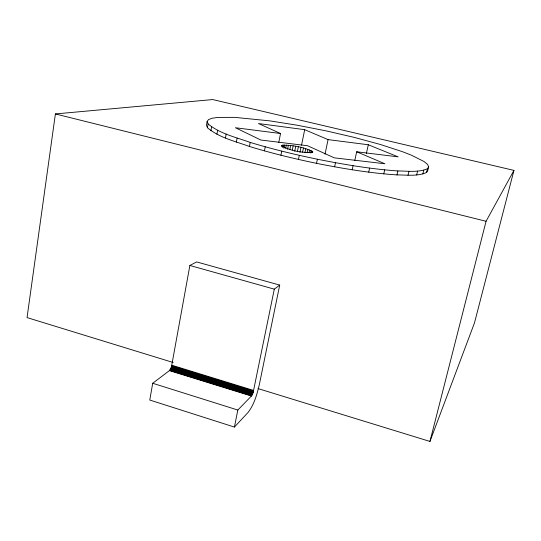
<?xml version="1.0" encoding="UTF-8"?>
<svg xmlns="http://www.w3.org/2000/svg" width="541" height="541" viewBox="0 0 541 541"><rect width="100%" height="100%" fill="white"/><g stroke="black" fill="none" stroke-linecap="round" stroke-linejoin="round"><path stroke-width="0.81" d="M257.969 388.573L429.946 441.436L474.504 322.842L513.95 170.395L212.721 99.564L55.392 113.941L27.05 317.594L173.188 362.511M152.711 383.271L149.769 400.036L234.415 427.065L248.082 412.425C254.236 404.425 257.009 394.375 259.315 384.698L279.704 285.087L196.674 261.925L189.877 265.475L171.389 367.224L169.414 370.626L152.711 383.271L237.824 410.044L251.409 396.032L253.147 392.468L274.301 289.144L279.704 285.087M207.115 121.502L206.452 125.228L207.433 127.73C219.281 137.786 235.159 141.242 249.455 146.469C271.508 153.238 293.952 158.662 316.539 163.341C343.109 168.616 369.909 173.12 396.972 174.912C406.778 174.892 417.341 176.589 426.578 172.478L427.803 170.442L428.668 166.77L427.498 164.349L424.09 161.549L411.288 155.125L402.308 151.642L380.276 144.461L354.294 137.4L326.101 130.868L297.394 125.248L269.885 120.88L234.679 117.356L217.888 117.411L212.173 118.229L208.522 119.588L207.115 121.502L208.109 123.936C220.072 133.837 235.917 137.245 250.219 142.418C272.319 149.133 294.784 154.537 317.391 159.223C343.988 164.511 370.801 169.049 397.878 170.949C407.677 170.976 418.186 172.714 427.464 168.751L428.668 166.77M207.433 127.73L208.109 123.936M210.916 130.726L211.605 126.878M216.927 134.175L217.638 130.266M225.448 138.009L226.179 134.046M236.356 142.141L237.107 138.131M249.455 146.469L250.219 142.418M264.434 150.885L265.225 146.8M278.764 142.506L280.536 133.519L258.503 123.544L304.691 129.671L328.069 139.612L368.313 144.765L398.135 156.856L356.681 151.778L354.74 160.697M281.881 146.834L282.206 145.204C292.546 144.981 303.501 146.963 312.752 151.636L312.684 152.4C302.25 153.002 290.612 150.966 281.509 145.84L282.206 145.204M280.921 155.247L281.733 151.142M282.706 147.531L283.2 145.049M283.937 148.302L284.593 144.995M285.682 148.356L286.338 145.056M287.562 149.336L288.387 145.225M289.854 149.6L290.673 145.488M234.415 427.065L237.824 410.044M292.323 149.958L293.148 145.854M294.737 151.223L295.731 146.307M297.361 151.744L298.355 146.821M298.456 159.446L299.295 155.328M299.944 152.319L300.945 147.402M301.54 145.198L304.691 129.671M302.602 152.122L303.433 148.018M304.914 152.772L305.753 148.667M307.16 152.609L307.836 149.316M309.114 152.427L309.621 149.958M310.554 153.049L311.068 150.567M311.778 152.792L312.123 151.135M316.539 163.341L317.391 159.223M325.013 154.199L328.069 139.612M334.629 166.817L335.501 162.713M352.191 169.786L353.077 165.702M366.358 153.651L368.313 144.765M368.725 172.153L369.625 168.102M383.779 173.871L384.685 169.86M396.972 174.912L397.878 170.949M408.009 175.264L408.915 171.355M416.685 174.946L417.584 171.098M422.886 173.999L423.779 170.212M426.578 172.478L427.464 168.751M429.946 441.436L486.068 221.276L513.95 170.395M280.536 133.519L235.436 127.737L260.843 140.024L307.579 145.752L334.318 157.857L384.888 163.767L356.681 151.778M55.392 113.941L486.068 221.276M189.877 265.475L274.301 289.144M171.916 365.243L253.688 390.446M171.781 365.892L253.54 391.102M171.605 366.555L253.357 391.785M171.389 367.224L253.147 392.468M171.145 367.873L252.924 393.138M170.882 368.489L252.674 393.78M170.598 369.063L252.417 394.375M170.3 369.577L252.16 394.91M169.996 370.01L251.896 395.37M169.698 370.369L251.646 395.748M169.414 370.626L251.409 396.032"/></g></svg>
